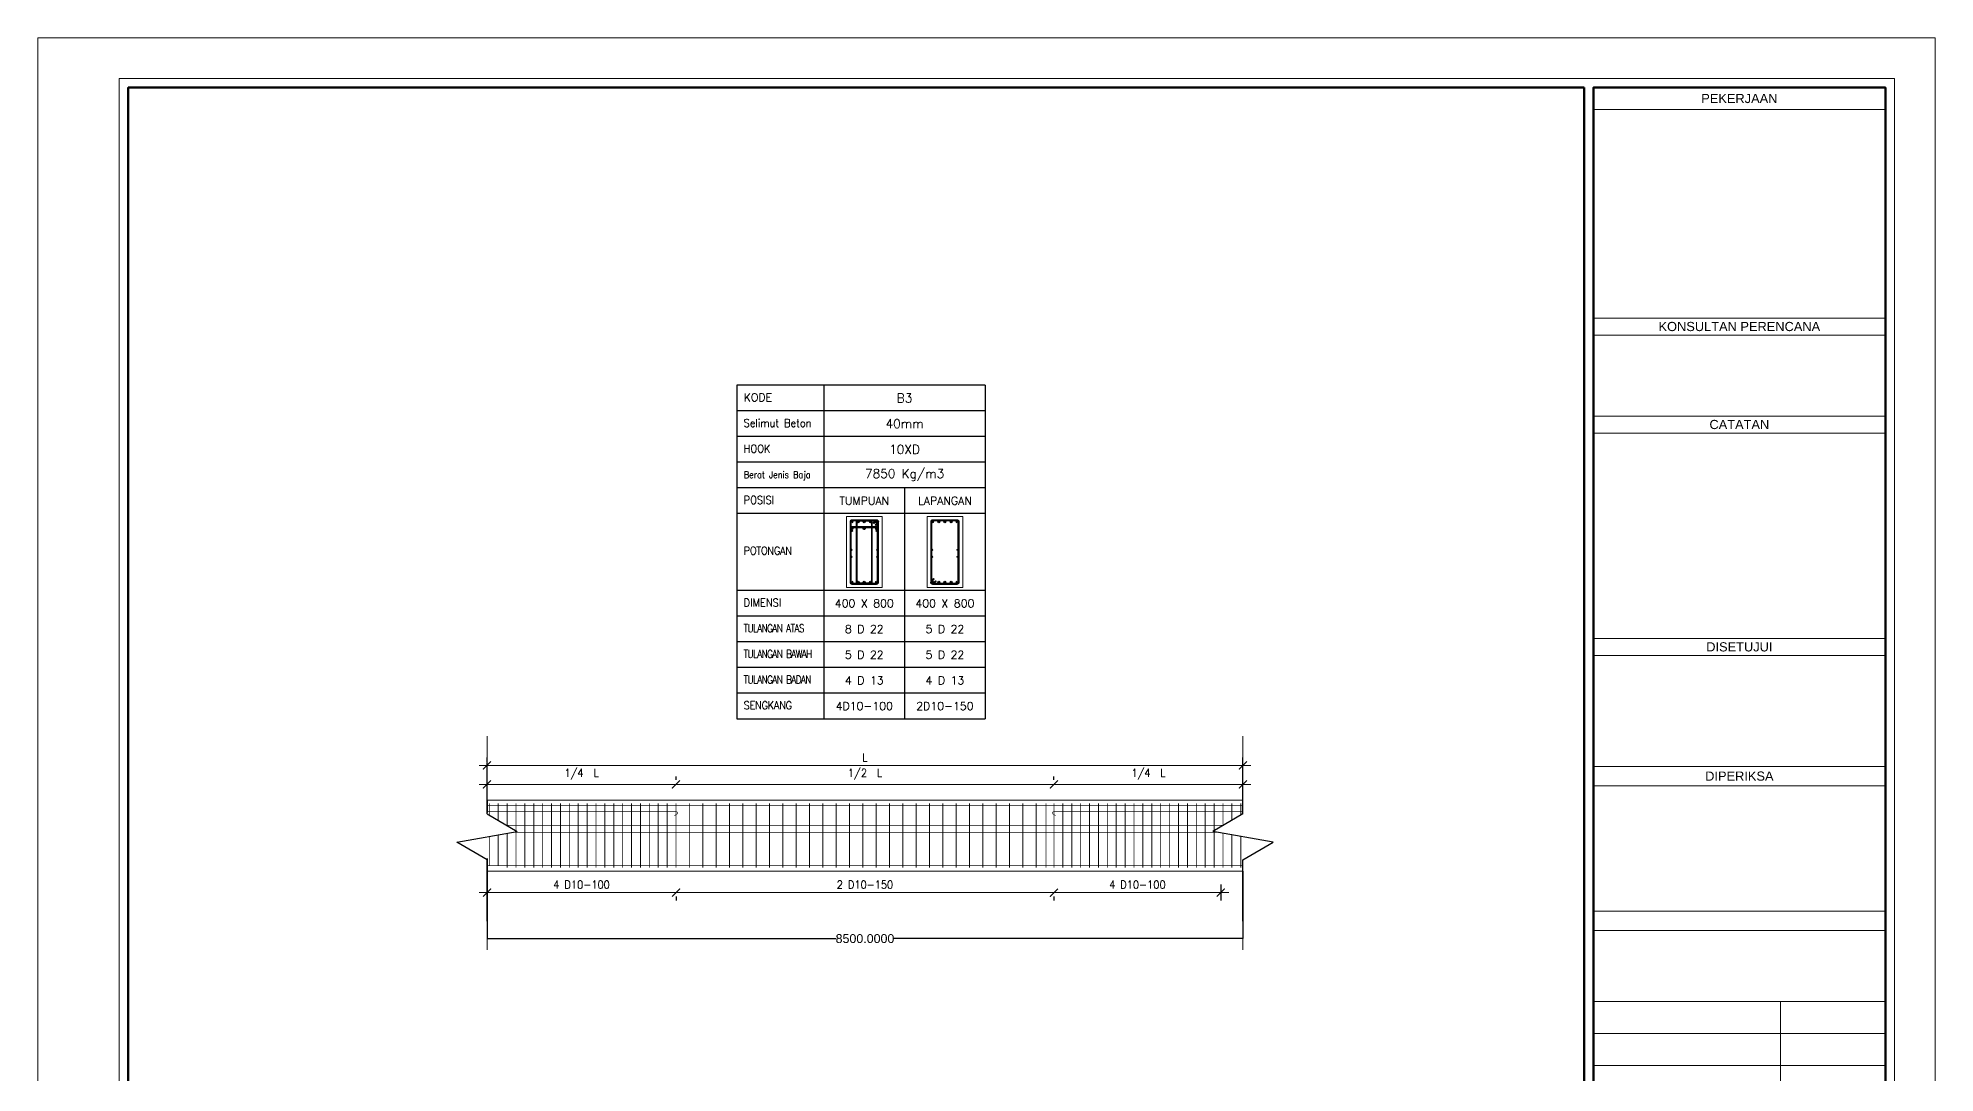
# Model space of a CAD drawing. Header units: millimetres. Extents: x 4384 to 25717, y 7703 to 52958.
# Drawn here: x 4384 to 25717, y 41321 to 52958 of the extents above; entities that cross this region are included whole.
import ezdxf

# ---------------------------------------------------------------- set-up
doc = ezdxf.new("R2010")
doc.units = ezdxf.units.MM
doc.header["$PDMODE"] = 35
for name, color, linetype, lineweight in [('A-ANNO-dimensi', 14, 'Continuous', 9), ('A-STRT-Cstruktur', 4, 'Continuous', 15), ('arsir', 9, 'Continuous', 5), ('BETON', 5, 'Continuous', 9), ('Elevator', 230, 'Continuous', 9), ('HATCHING', 251, 'Continuous', 5)]:
    doc.layers.add(name, color=color, linetype=linetype, lineweight=lineweight)
for name, color, linetype in [('A-LINE-breakline', 1, 'Continuous'), ('SIMBOL', 7, 'Continuous'), ('TEKS', 11, 'Continuous')]:
    doc.layers.add(name, color=color, linetype=linetype)
doc.styles.add('ROMANS', font='ROMANS.shx', dxfattribs={"height": 0.22})
doc.styles.add('S-R-S', font='simplex.shx', dxfattribs={"width": 0.9})
doc.styles.get("Standard").update_dxf_attribs({"font": 'arial.ttf'})
doc.dimstyles.new('S-A2 100', dxfattribs={"dimtxt": 150, "dimasz": 50, "dimexe": 50, "dimexo": 15, "dimgap": 70, "dimtad": 1, "dimdec": 0, "dimzin": 0, "dimdsep": 46, "dimtxsty": 'S-R-S', "dimblk": 'ARCHTICK', "dimcen": 2, "dimdle": 20, "dimclrd": 14, "dimclrt": 2, "dimadec": 0, "dimazin": 0, "dimtfac": 1, "dimtdec": 0, "dimtofl": 0, "dimtmove": 0, "dimatfit": 3, "dimfxl": 150, "dimfxlon": 1, "dimtolj": 1, "dimtzin": 0, "dimlwd": 13, "dimarcsym": 0})
doc.dimstyles.get("Standard").update_dxf_attribs({"dimtxt": 100, "dimasz": 0.18, "dimexe": 0.18, "dimexo": 0.0625, "dimgap": 0.09, "dimtad": 0, "dimtih": 1, "dimtoh": 1, "dimdec": 4, "dimzin": 0, "dimdsep": 46, "dimtxsty": 'Standard', "dimcen": 0.09, "dimadec": 0, "dimazin": 0, "dimtfac": 1, "dimtdec": 4, "dimtofl": 0, "dimtmove": 0, "dimatfit": 3, "dimfxl": 1, "dimtolj": 1, "dimtzin": 0, "dimarcsym": 0})

# ---------------------------------------------------------------- blocks, each defined once
blk = doc.blocks.new('KOPSTR')
at = {"color": 7, "lineweight": 20, "ltscale": 2}
for p, q in [((1045959, 626693), (1055102, 626693)), ((1045959, 626012), (1055102, 626012)), ((1045959, 619478), (1055102, 619478)), ((1045959, 618948), (1055102, 618948)), ((1045959, 616409), (1055102, 616409)), ((1045959, 615880), (1055102, 615880)), ((1045959, 609448), (1055102, 609448)), ((1045959, 608919), (1055102, 608919)), ((1045959, 605438), (1055102, 605438)), ((1045959, 604838), (1055102, 604838)), ((1045959, 600915), (1055102, 600915)), ((1045959, 600306), (1055102, 600306)), ((1045959, 595081), (1055102, 595081)), ((1045959, 593190), (1055102, 593190)), ((1045959, 592620), (1055102, 592620)), ((1045959, 590856), (1055102, 590856))]:
    blk.add_line(p, q, dxfattribs=at)
at = {"color": 7}
for p, q in [((1051819, 598081), (1051819, 595081)), ((1052667, 593190), (1052667, 590856)), ((1051998, 589333), (1051998, 587800)), ((1053628, 589333), (1053628, 587800)), ((1045959, 588593), (1055102, 588593))]:
    blk.add_line(p, q, dxfattribs=at)
at = {"color": 7, "ltscale": 2}
for p, q in [((1045959, 590291), (1055102, 590291)), ((1045959, 589333), (1055102, 589333))]:
    blk.add_line(p, q, dxfattribs=at)
at = {"color": 8}
blk.add_lwpolyline([(997258, 628249), (997258, 586244), (1056658, 586244), (1056658, 628249)], close=True, dxfattribs=at)
at = {"lineweight": 13}
blk.add_lwpolyline([(1055385, 626976), (1055385, 587517), (999803, 587517), (999803, 626976)], close=True, dxfattribs=at)
at = {"color": 1, "lineweight": 53, "ltscale": 0.05}
blk.add_lwpolyline([(1045676, 626693), (1045676, 587800), (1000086, 587800), (1000086, 626693)], close=True, dxfattribs=at)
blk.add_lwpolyline([(1055102, 587800), (1055102, 626693), (1055102, 587800), (1045959, 587800), (1045959, 626693), (1055102, 626693)], dxfattribs=at)
at = {"color": 7, "lineweight": 20, "ltscale": 2}
for points in [[(1045959, 598081), (1055102, 598081)], [(1045959, 597081), (1055102, 597081)], [(1045959, 596081), (1055102, 596081)], [(1045959, 595081), (1055102, 595081)]]:
    blk.add_lwpolyline(points, close=True, dxfattribs=at)
at = {"color": 7}
blk.add_lwpolyline([(1050417, 589333), (1050417, 587800), (1050417, 589159)], dxfattribs=at)
at = {"lineweight": 15, "attachment_point": 5, "style": 'ROMANS'}
for s, insert, char_height, width in [('{\\fArial|b0|i0|c0|p34;PEKERJAAN}', (1050530, 626352), 287.25, 9143.07), ('{\\fArial|b0|i0|c0|p34;KONSULTAN PERENCANA}', (1050530, 619213), 287.25, 9143.07), ('{\\fArial|b0|i0|c0|p34;CATATAN}', (1050530, 616145), 287.25, 9143.07), ('{\\fArial|b0|i0|c0|p34;DISETUJUI}', (1050530, 609184), 287.25, 9143.07), ('{\\fArial|b0|i0|c0|p34;DIPERIKSA}', (1050530, 605138), 287.25, 9143.07), ('{\\fArial|b0|i0|c0|p34;JUDUL GAMBAR}', (1049352, 592905), 251.35, 6628.69), ('{\\fArial|b0|i0|c0|p34;SKALA}', (1053884, 592905), 251.35, 2435.22), ('{\\fArial|b0|i0|c0|p34;TANGGAL PENGESAHAN}', (1050530, 590573), 251.35, 9143.07), ('{\\fArial|b0|i0|c0|p34;NO. LEMBAR}', (1051207, 588963), 212.14, 1580.53), ('{\\fArial|b0|i0|c0|p34;NO. REVISI}', (1054365, 588963), 212.14, 1473.82), ('{\\fArial|b0|i0|c0|p34;KODE GAMBAR}', (1048188, 588963), 212.14, 4458.17), ('{\\fArial|b0|i0|c0|p34;JML. LEMBAR}', (1052813, 588963), 212.14, 1630.54)]:
    blk.add_mtext(s, dxfattribs=dict(at, insert=insert, char_height=char_height, width=width))
blk = doc.blocks.new('_ArchTick')
at = {"color": 0, "linetype": 'ByBlock', "const_width": 0.15}
blk.add_lwpolyline([(-0.5, -0.5), (0.5, 0.5)], dxfattribs=at)
blk = doc.blocks.new('*D22')
at = {"layer": 'A-ANNO-dimensi', "color": 0, "lineweight": -2, "transparency": 16777216}
for p, q in [((15809, 44619), (15809, 44656)), ((17934, 44630), (17934, 44656))]:
    blk.add_line(p, q, dxfattribs=at)
at = {"layer": 'A-ANNO-dimensi', "color": 14, "lineweight": 13, "transparency": 16777216}
blk.add_line((18024, 44566), (15719, 44566), dxfattribs=at)
at = {"layer": 'DEFPOINTS', "color": 0, "transparency": 16777216}
for p in [(15809, 44566), (15809, 44391, -1279), (17934, 44472, -1279)]:
    blk.add_point(p, dxfattribs=at)
at = {"layer": 'A-ANNO-dimensi', "color": 14, "lineweight": 13, "transparency": 16777216, "xscale": 90, "yscale": 90, "zscale": 90, "rotation": 180}
blk.add_blockref('_ArchTick', (15809, 44566), dxfattribs=at)
at = {"layer": 'A-ANNO-dimensi', "color": 14, "lineweight": 13, "transparency": 16777216, "xscale": 90, "yscale": 90, "zscale": 90}
blk.add_blockref('_ArchTick', (17934, 44566), dxfattribs=at)
at = {"layer": 'A-ANNO-dimensi', "color": 2, "transparency": 16777216, "insert": (16872, 44680), "char_height": 90, "attachment_point": 5, "style": 'S-R-S'}
blk.add_mtext('\\A1;1/4  L', dxfattribs=at)
blk = doc.blocks.new('*D23')
at = {"layer": 'A-ANNO-dimensi', "color": 0, "lineweight": -2, "transparency": 16777216}
for p, q in [((11559, 44619), (11559, 44656)), ((15809, 44619), (15809, 44656))]:
    blk.add_line(p, q, dxfattribs=at)
at = {"layer": 'A-ANNO-dimensi', "color": 14, "lineweight": 13, "transparency": 16777216}
blk.add_line((15899, 44566), (11469, 44566), dxfattribs=at)
at = {"layer": 'DEFPOINTS', "color": 0, "transparency": 16777216}
for p in [(11559, 44566), (11559, 44391, -1279), (15809, 44391, -1279)]:
    blk.add_point(p, dxfattribs=at)
at = {"layer": 'A-ANNO-dimensi', "color": 14, "lineweight": 13, "transparency": 16777216, "xscale": 90, "yscale": 90, "zscale": 90, "rotation": 180}
blk.add_blockref('_ArchTick', (11559, 44566), dxfattribs=at)
at = {"layer": 'A-ANNO-dimensi', "color": 14, "lineweight": 13, "transparency": 16777216, "xscale": 90, "yscale": 90, "zscale": 90}
blk.add_blockref('_ArchTick', (15809, 44566), dxfattribs=at)
at = {"layer": 'A-ANNO-dimensi', "color": 2, "transparency": 16777216, "insert": (13684, 44680), "char_height": 90, "attachment_point": 5, "style": 'S-R-S'}
blk.add_mtext('\\A1;1/2  L', dxfattribs=at)
blk = doc.blocks.new('*D24')
at = {"layer": 'A-ANNO-dimensi', "color": 0, "lineweight": -2, "transparency": 16777216}
for p, q in [((9434, 44816), (9434, 44870)), ((17934, 44690), (17934, 44870))]:
    blk.add_line(p, q, dxfattribs=at)
at = {"layer": 'A-ANNO-dimensi', "color": 14, "lineweight": 13, "transparency": 16777216}
blk.add_line((18024, 44780), (9344, 44780), dxfattribs=at)
at = {"layer": 'DEFPOINTS', "color": 0, "transparency": 16777216}
for p in [(9434, 44780), (9434, 44462, -1279), (17934, 44566)]:
    blk.add_point(p, dxfattribs=at)
at = {"layer": 'A-ANNO-dimensi', "color": 14, "lineweight": 13, "transparency": 16777216, "xscale": 90, "yscale": 90, "zscale": 90, "rotation": 180}
blk.add_blockref('_ArchTick', (9434, 44780), dxfattribs=at)
at = {"layer": 'A-ANNO-dimensi', "color": 14, "lineweight": 13, "transparency": 16777216, "xscale": 90, "yscale": 90, "zscale": 90}
blk.add_blockref('_ArchTick', (17934, 44780), dxfattribs=at)
at = {"layer": 'A-ANNO-dimensi', "color": 2, "transparency": 16777216, "insert": (13684, 44870), "char_height": 90, "attachment_point": 5, "style": 'S-R-S'}
blk.add_mtext('\\A1;L', dxfattribs=at)
blk = doc.blocks.new('*D25')
at = {"layer": 'A-ANNO-dimensi', "color": 14, "lineweight": 13, "transparency": 16777216}
blk.add_line((17774, 43349), (15719, 43349), dxfattribs=at)
at = {"layer": 'A-ANNO-dimensi', "color": 0, "lineweight": -2, "transparency": 16777216}
for p, q in [((17684, 43439), (17684, 43259)), ((15809, 43304), (15809, 43259))]:
    blk.add_line(p, q, dxfattribs=at)
at = {"layer": 'DEFPOINTS', "color": 0, "transparency": 16777216}
for p in [(15809, 43591, 1279), (17684, 43577), (15809, 43349)]:
    blk.add_point(p, dxfattribs=at)
at = {"layer": 'A-ANNO-dimensi', "color": 14, "lineweight": 13, "transparency": 16777216, "xscale": 90, "yscale": 90, "zscale": 90, "rotation": 180}
blk.add_blockref('_ArchTick', (15809, 43349), dxfattribs=at)
at = {"layer": 'A-ANNO-dimensi', "color": 14, "lineweight": 13, "transparency": 16777216, "xscale": 90, "yscale": 90, "zscale": 90}
blk.add_blockref('_ArchTick', (17684, 43349), dxfattribs=at)
at = {"layer": 'A-ANNO-dimensi', "color": 2, "transparency": 16777216, "insert": (16747, 43439), "char_height": 90, "attachment_point": 5, "style": 'S-R-S'}
blk.add_mtext('\\A1;4 D10-100', dxfattribs=at)
blk = doc.blocks.new('*D26')
at = {"layer": 'A-ANNO-dimensi', "color": 0, "lineweight": -2, "transparency": 16777216}
for p, q in [((9434, 44630), (9434, 44656)), ((11559, 44619), (11559, 44656))]:
    blk.add_line(p, q, dxfattribs=at)
at = {"layer": 'A-ANNO-dimensi', "color": 14, "lineweight": 13, "transparency": 16777216}
blk.add_line((9344, 44566), (11649, 44566), dxfattribs=at)
at = {"layer": 'DEFPOINTS', "color": 0, "transparency": 16777216}
for p in [(9434, 44472, -1279), (11559, 44566), (11559, 44391, -1279)]:
    blk.add_point(p, dxfattribs=at)
at = {"layer": 'A-ANNO-dimensi', "color": 14, "lineweight": 13, "transparency": 16777216, "xscale": 90, "yscale": 90, "zscale": 90, "rotation": 180}
blk.add_blockref('_ArchTick', (9434, 44566), dxfattribs=at)
at = {"layer": 'A-ANNO-dimensi', "color": 14, "lineweight": 13, "transparency": 16777216, "xscale": 90, "yscale": 90, "zscale": 90}
blk.add_blockref('_ArchTick', (11559, 44566), dxfattribs=at)
at = {"layer": 'A-ANNO-dimensi', "color": 2, "transparency": 16777216, "insert": (10497, 44680), "char_height": 90, "attachment_point": 5, "style": 'S-R-S'}
blk.add_mtext('\\A1;1/4  L', dxfattribs=at)
blk = doc.blocks.new('*D27')
at = {"layer": 'A-ANNO-dimensi', "color": 14, "lineweight": 13, "transparency": 16777216}
blk.add_line((9344, 43349), (11649, 43349), dxfattribs=at)
at = {"layer": 'A-ANNO-dimensi', "color": 0, "lineweight": -2, "transparency": 16777216}
for p, q in [((9434, 43439), (9434, 43259)), ((11559, 43304), (11559, 43259))]:
    blk.add_line(p, q, dxfattribs=at)
at = {"layer": 'DEFPOINTS', "color": 0, "transparency": 16777216}
for p in [(9434, 43577), (11559, 43591, 1279), (11559, 43349)]:
    blk.add_point(p, dxfattribs=at)
at = {"layer": 'A-ANNO-dimensi', "color": 14, "lineweight": 13, "transparency": 16777216, "xscale": 90, "yscale": 90, "zscale": 90, "rotation": 180}
blk.add_blockref('_ArchTick', (9434, 43349), dxfattribs=at)
at = {"layer": 'A-ANNO-dimensi', "color": 14, "lineweight": 13, "transparency": 16777216, "xscale": 90, "yscale": 90, "zscale": 90}
blk.add_blockref('_ArchTick', (11559, 43349), dxfattribs=at)
at = {"layer": 'A-ANNO-dimensi', "color": 2, "transparency": 16777216, "insert": (10497, 43439), "char_height": 90, "attachment_point": 5, "style": 'S-R-S'}
blk.add_mtext('\\A1;4 D10-100', dxfattribs=at)
blk = doc.blocks.new('*D28')
at = {"layer": 'A-ANNO-dimensi', "color": 14, "lineweight": 13, "transparency": 16777216}
blk.add_line((11469, 43349), (15899, 43349), dxfattribs=at)
at = {"layer": 'A-ANNO-dimensi', "color": 0, "lineweight": -2, "transparency": 16777216}
for p, q in [((11559, 43304), (11559, 43259)), ((15809, 43304), (15809, 43259))]:
    blk.add_line(p, q, dxfattribs=at)
at = {"layer": 'DEFPOINTS', "color": 0, "transparency": 16777216}
for p in [(11559, 43591, 1279), (15809, 43591, 1279), (15809, 43349)]:
    blk.add_point(p, dxfattribs=at)
at = {"layer": 'A-ANNO-dimensi', "color": 14, "lineweight": 13, "transparency": 16777216, "xscale": 90, "yscale": 90, "zscale": 90, "rotation": 180}
blk.add_blockref('_ArchTick', (11559, 43349), dxfattribs=at)
at = {"layer": 'A-ANNO-dimensi', "color": 14, "lineweight": 13, "transparency": 16777216, "xscale": 90, "yscale": 90, "zscale": 90}
blk.add_blockref('_ArchTick', (15809, 43349), dxfattribs=at)
at = {"layer": 'A-ANNO-dimensi', "color": 2, "transparency": 16777216, "insert": (13684, 43439), "char_height": 90, "attachment_point": 5, "style": 'S-R-S'}
blk.add_mtext('\\A1;2 D10-150', dxfattribs=at)
blk = doc.blocks.new('*D29')
at = {"color": 0, "lineweight": -2, "transparency": 16777216}
for p, q in [((9434, 43590), (9434, 42832)), ((17934, 43590), (17934, 42832)), ((9435, 42832), (13360, 42832)), ((17934, 42832), (14009, 42832))]:
    blk.add_line(p, q, dxfattribs=at)
at = {"color": 0, "transparency": 16777216}
for points in [[(9435, 42832), (9435, 42832), (9434, 42832)], [(17934, 42832), (17934, 42832), (17934, 42832)]]:
    blk.add_solid(points, dxfattribs=at)
at = {"layer": 'DEFPOINTS', "color": 0, "transparency": 16777216}
for p in [(9434, 43591), (17934, 43591), (9434, 42832)]:
    blk.add_point(p, dxfattribs=at)
at = {"color": 0, "transparency": 16777216, "insert": (13684, 42832), "char_height": 100, "attachment_point": 5}
blk.add_mtext('\\A1;8500.0000', dxfattribs=at)

msp = doc.modelspace()

# ---------------------------------------------------------------- hatches: boundary and pattern name
at = {"layer": 'Elevator'}
h = msp.add_hatch(color=0, dxfattribs=at)
edge = h.paths.add_edge_path()
edge.add_arc((13532.11018, 47203.89725), 6.5, 0, 360)
h = msp.add_hatch(color=0, dxfattribs=at)
edge = h.paths.add_edge_path()
edge.add_arc((13820.11018, 47203.89725), 6.5, 0, 360)
h = msp.add_hatch(color=0, dxfattribs=at)
edge = h.paths.add_edge_path()
edge.add_arc((14438.79201, 47203.89725), 6.5, 0, 360)
h = msp.add_hatch(color=0, dxfattribs=at)
edge = h.paths.add_edge_path()
edge.add_arc((14726.79201, 47203.89725), 6.5, 0, 360)
h = msp.add_hatch(color=0, dxfattribs=at)
edge = h.paths.add_edge_path()
edge.add_arc((13532.11018, 47123.89725), 6.5, 0, 360)
h = msp.add_hatch(color=0, dxfattribs=at)
edge = h.paths.add_edge_path()
edge.add_arc((13820.11018, 47123.89725), 6.5, 0, 360)
h = msp.add_hatch(color=0, dxfattribs=at)
edge = h.paths.add_edge_path()
edge.add_arc((14438.79201, 47123.89725), 6.5, 0, 360)
h = msp.add_hatch(color=0, dxfattribs=at)
edge = h.paths.add_edge_path()
edge.add_arc((14726.79201, 47123.89725), 6.5, 0, 360)
at = {"layer": 'SIMBOL'}
h = msp.add_hatch(color=256, dxfattribs=at)
edge = h.paths.add_edge_path()
edge.add_arc((13537.11018, 47517.47611), 11, 0, 360)
h = msp.add_hatch(color=256, dxfattribs=at)
edge = h.paths.add_edge_path()
edge.add_arc((13537.11018, 47441.47611), 11, 0, 360)
h = msp.add_hatch(color=256, dxfattribs=at)
edge = h.paths.add_edge_path()
edge.add_arc((13606.61018, 47517.47611), 11, 0, 360)
h = msp.add_hatch(color=256, dxfattribs=at)
edge = h.paths.add_edge_path()
edge.add_arc((13676.11018, 47517.47611), 11, 0, 360)
h = msp.add_hatch(color=256, dxfattribs=at)
edge = h.paths.add_edge_path()
edge.add_arc((13676.11018, 47441.47611), 11, 0, 360)
h = msp.add_hatch(color=256, dxfattribs=at)
edge = h.paths.add_edge_path()
edge.add_arc((13745.61018, 47517.47611), 11, 0, 360)
h = msp.add_hatch(color=256, dxfattribs=at)
edge = h.paths.add_edge_path()
edge.add_arc((13815.11018, 47517.47611), 11, 0, 360)
h = msp.add_hatch(color=256, dxfattribs=at)
edge = h.paths.add_edge_path()
edge.add_arc((13815.11018, 47441.47611), 11, 0, 360)
h = msp.add_hatch(color=256, dxfattribs=at)
edge = h.paths.add_edge_path()
edge.add_arc((14443.79201, 47517.47611), 11, 0, 360)
h = msp.add_hatch(color=256, dxfattribs=at)
edge = h.paths.add_edge_path()
edge.add_arc((14513.29201, 47517.47611), 11, 0, 360)
h = msp.add_hatch(color=256, dxfattribs=at)
edge = h.paths.add_edge_path()
edge.add_arc((14582.79201, 47517.47611), 11, 0, 360)
h = msp.add_hatch(color=256, dxfattribs=at)
edge = h.paths.add_edge_path()
edge.add_arc((14652.29201, 47517.47611), 11, 0, 360)
h = msp.add_hatch(color=256, dxfattribs=at)
edge = h.paths.add_edge_path()
edge.add_arc((14721.79201, 47517.47611), 11, 0, 360)
h = msp.add_hatch(color=256, dxfattribs=at)
edge = h.paths.add_edge_path()
edge.add_arc((13537.11018, 46839.47611), 11, 0, 360)
h = msp.add_hatch(color=256, dxfattribs=at)
edge = h.paths.add_edge_path()
edge.add_arc((13606.61018, 46839.47611), 11, 0, 360)
h = msp.add_hatch(color=256, dxfattribs=at)
edge = h.paths.add_edge_path()
edge.add_arc((13676.11018, 46839.47611), 11, 0, 360)
h = msp.add_hatch(color=256, dxfattribs=at)
edge = h.paths.add_edge_path()
edge.add_arc((13745.61018, 46839.47611), 11, 0, 360)
h = msp.add_hatch(color=256, dxfattribs=at)
edge = h.paths.add_edge_path()
edge.add_arc((13815.11018, 46839.47611), 11, 0, 360)
h = msp.add_hatch(color=256, dxfattribs=at)
edge = h.paths.add_edge_path()
edge.add_arc((14443.79201, 46839.47611), 11, 0, 360)
h = msp.add_hatch(color=256, dxfattribs=at)
edge = h.paths.add_edge_path()
edge.add_arc((14513.29201, 46839.47611), 11, 0, 360)
h = msp.add_hatch(color=256, dxfattribs=at)
edge = h.paths.add_edge_path()
edge.add_arc((14582.79201, 46839.47611), 11, 0, 360)
h = msp.add_hatch(color=256, dxfattribs=at)
edge = h.paths.add_edge_path()
edge.add_arc((14652.29201, 46839.47611), 11, 0, 360)
h = msp.add_hatch(color=256, dxfattribs=at)
edge = h.paths.add_edge_path()
edge.add_arc((14721.79201, 46839.47611), 11, 0, 360)

# ---------------------------------------------------------------- linework, layer by layer
for p, q in [((9434.40406, 44248.66405, -43897.17226), (9434.40406, 44807.69715, -43897.17226)), ((9434.40406, 44235.45152, -89072.97276), (9434.40406, 44794.48463, -89072.97276)), ((9434.40406, 44235.45152, -89072.97276), (9434.40406, 44794.48463, -89072.97276)), ((17934.40406, 44235.45152, -89072.97276), (17934.40406, 44794.48463, -89072.97276)), ((9434.40406, 44390.52064, -43897.17226), (9434.40406, 44248.66405, -43897.17226)), ((9434.40406, 44235.45152, -89072.97276), (9774.25863, 44037.36627, -89072.97276)), ((17934.40406, 44235.45152, -89072.97276), (17594.54948, 44037.36627, -89072.97276)), ((9094.54948, 43917.24996, -89072.97276), (9774.25863, 44037.36627, -89072.97276)), ((18274.25863, 43917.24996, -89072.97276), (17594.54948, 44037.36627, -89072.97276)), ((9434.40406, 43719.16471, -89072.97276), (9094.54948, 43917.24996, -89072.97276)), ((9434.40406, 43732.37724, -43897.17226), (9434.40406, 43590.52064, -43897.17226)), ((9434.40406, 43040.57223, -43897.17226), (9434.40406, 43732.37724, -43897.17226)), ((17934.40406, 43719.16471, -89072.97276), (18274.25863, 43917.24996, -89072.97276)), ((9434.40406, 43027.35971, -89072.97276), (9434.40406, 43719.16471, -89072.97276)), ((17934.40406, 43027.35971, -89072.97276), (17934.40406, 43719.16471, -89072.97276))]:
    msp.add_line(p, q)
at = {"layer": 'A-LINE-breakline', "color": 1, "linetype": 'Continuous', "ltscale": 5}
for p, q in [((12241.91678, 49054.03363), (12241.91678, 45302.91859)), ((15036.13292, 49054.03363), (12241.91678, 49054.03363)), ((13222.76926, 49054.03363), (13222.76926, 45302.91859)), ((15036.13292, 49054.03363), (15036.13292, 45302.91859)), ((15036.13292, 48765.48632), (12241.91678, 48765.48632)), ((15036.13292, 48476.93901), (12241.91678, 48476.93901)), ((15036.13292, 48188.3917), (12241.91678, 48188.3917)), ((15036.13292, 47899.84439), (12241.91678, 47899.84439)), ((14129.45109, 47899.84439), (14129.45109, 45302.91859)), ((15036.13292, 47611.29708), (12241.91678, 47611.29708)), ((15036.13292, 46745.65514), (12241.91678, 46745.65514)), ((15036.13292, 46457.10783), (12241.91678, 46457.10783)), ((15036.13292, 46168.56052), (12241.91678, 46168.56052)), ((15036.13292, 45880.01321), (12241.91678, 45880.01321)), ((15036.13292, 45591.4659), (12241.91678, 45591.4659))]:
    msp.add_line(p, q, dxfattribs=at)
at = {"layer": 'A-LINE-breakline'}
msp.add_line((12241.91678, 45302.91859), (15036.13292, 45302.91859), dxfattribs=at)
at = {"layer": 'A-STRT-Cstruktur'}
for p, q in [((17934.40406, 44390.52064, -43897.17226), (9434.40406, 44390.52064, -43897.17226)), ((9434.40406, 43590.52064, -43897.17226), (17934.40406, 43590.52064, -43897.17226))]:
    msp.add_line(p, q, dxfattribs=at)
at = {"layer": 'A-STRT-Cstruktur', "elevation": -43897.17226}
for points in [[(9434.40406, 45110.05509), (9434.40406, 44390.52064)], [(17934.40406, 45110.05509), (17934.40406, 44390.52064)], [(9434.40406, 43590.52064), (9434.40406, 42704.36546)], [(17934.40406, 43590.52064), (17934.40406, 42704.36546)]]:
    msp.add_lwpolyline(points, dxfattribs=at)
at = {"layer": 'arsir', "const_width": 7, "elevation": -43897.17226}
for points in [[(17934.40406, 44329.52064), (13534.57984, 44329.52064), (9434.40406, 44329.52064)], [(9657.32627, 44105.52064), (13535.94263, 44105.52064), (17711.48184, 44105.52064)], [(9707.22709, 44025.52064), (13535.94263, 44025.52064), (17661.58102, 44025.52064)], [(9434.40406, 43651.52064), (13527.90752, 43651.52064), (17934.40406, 43651.52064)]]:
    msp.add_lwpolyline(points, dxfattribs=at)
for points in [[(9434.40406, 44259.52064), (11560.40558, 44259.52064, -0.6571413263), (11571.33253, 44234.24437), (11540.65756, 44214.59247)], [(17934.40406, 44259.52064), (15808.40253, 44259.52064, 0.6571413263), (15797.47558, 44234.24437), (15828.15055, 44214.59247)]]:
    msp.add_lwpolyline(points, format="xyb", dxfattribs=at)
at = {"layer": 'BETON'}
for points in [[(13476.11018, 46778.47611), (13876.11018, 46778.47611), (13876.11018, 47578.47611), (13476.11018, 47578.47611)], [(14782.79201, 47578.47611), (14382.79201, 47578.47611), (14382.79201, 46778.47611), (14782.79201, 46778.47611)]]:
    msp.add_lwpolyline(points, close=True, dxfattribs=at)
at = {"layer": 'HATCHING', "const_width": 10, "elevation": -43897.17226}
for points in [[(9459.40406, 44220.8802), (9459.40406, 44352.89782)], [(9459.40406, 44220.8802), (9459.40406, 44352.89782)], [(9559.40406, 44162.5949), (9559.40406, 44352.89782)], [(9659.40406, 44104.3096), (9659.40406, 44352.89782)], [(9759.40406, 43628.14347), (9759.40406, 44352.89782)], [(9859.40406, 43628.14347), (9859.40406, 44352.89782)], [(9959.40406, 43628.14347), (9959.40406, 44352.89782)], [(10059.40406, 43628.14347), (10059.40406, 44352.89782)], [(10159.40406, 43628.14347), (10159.40406, 44352.89782)], [(10259.40406, 43628.14347), (10259.40406, 44352.89782)], [(10359.40406, 43628.14347), (10359.40406, 44352.89782)], [(10459.40406, 43628.14347), (10459.40406, 44352.89782)], [(10559.40406, 43628.14347), (10559.40406, 44352.89782)], [(10659.40406, 43628.14347), (10659.40406, 44352.89782)], [(10759.40406, 43628.14347), (10759.40406, 44352.89782)], [(10859.40406, 43628.14347), (10859.40406, 44352.89782)], [(10959.40406, 43628.14347), (10959.40406, 44352.89782)], [(11059.40406, 43628.14347), (11059.40406, 44352.89782)], [(11159.40406, 43628.14347), (11159.40406, 44352.89782)], [(11259.40406, 43628.14347), (11259.40406, 44352.89782)], [(11359.40406, 43628.14347), (11359.40406, 44352.89782)], [(11459.40406, 43628.14347), (11459.40406, 44352.89782)], [(11559.40406, 43628.14347), (11559.40406, 44352.89782)], [(11709.40406, 43628.14347), (11709.40406, 44352.89782)], [(11859.40406, 43628.14347), (11859.40406, 44352.89782)], [(12009.40406, 43628.14347), (12009.40406, 44352.89782)], [(12159.40406, 43628.14347), (12159.40406, 44352.89782)], [(12309.40406, 43628.14347), (12309.40406, 44352.89782)], [(12459.40406, 43628.14347), (12459.40406, 44352.89782)], [(12609.40406, 43628.14347), (12609.40406, 44352.89782)], [(12759.40406, 43628.14347), (12759.40406, 44352.89782)], [(12909.40406, 43628.14347), (12909.40406, 44352.89782)], [(13059.40406, 43628.14347), (13059.40406, 44352.89782)], [(13209.40406, 43628.14347), (13209.40406, 44352.89782)], [(13359.40406, 43628.14347), (13359.40406, 44352.89782)], [(13509.40406, 43628.14347), (13509.40406, 44352.89782)], [(13659.40406, 43628.14347), (13659.40406, 44352.89782)], [(13809.40406, 43628.14347), (13809.40406, 44352.89782)], [(13959.40406, 43628.14347), (13959.40406, 44352.89782)], [(14109.40406, 43628.14347), (14109.40406, 44352.89782)], [(14259.40406, 43628.14347), (14259.40406, 44352.89782)], [(14409.40406, 43628.14347), (14409.40406, 44352.89782)], [(14559.40406, 43628.14347), (14559.40406, 44352.89782)], [(14709.40406, 43628.14347), (14709.40406, 44352.89782)], [(14859.40406, 43628.14347), (14859.40406, 44352.89782)], [(15009.40406, 43628.14347), (15009.40406, 44352.89782)], [(15159.40406, 43628.14347), (15159.40406, 44352.89782)], [(15309.40406, 43628.14347), (15309.40406, 44352.89782)], [(15459.40406, 43628.14347), (15459.40406, 44352.89782)], [(15609.40406, 43628.14347), (15609.40406, 44352.89782)], [(15719.13252, 43628.14347), (15719.13252, 44352.89782)], [(15809.40406, 43628.14347), (15809.40406, 44352.89782)], [(15909.40406, 43628.14347), (15909.40406, 44352.89782)], [(16009.40406, 43628.14347), (16009.40406, 44352.89782)], [(16109.40406, 43628.14347), (16109.40406, 44352.89782)], [(16209.40406, 43628.14347), (16209.40406, 44352.89782)], [(16309.40406, 43628.14347), (16309.40406, 44352.89782)], [(16409.40406, 43628.14347), (16409.40406, 44352.89782)], [(16509.40406, 43628.14347), (16509.40406, 44352.89782)], [(16609.40406, 43628.14347), (16609.40406, 44352.89782)], [(16709.40406, 43628.14347), (16709.40406, 44352.89782)], [(16809.40406, 43628.14347), (16809.40406, 44352.89782)], [(16909.40406, 43628.14347), (16909.40406, 44352.89782)], [(17009.40406, 43628.14347), (17009.40406, 44352.89782)], [(17109.40406, 43628.14347), (17109.40406, 44352.89782)], [(17209.40406, 43628.14347), (17209.40406, 44352.89782)], [(17309.40406, 43628.14347), (17309.40406, 44352.89782)], [(17409.40406, 43628.14347), (17409.40406, 44352.89782)], [(17509.40406, 43628.14347), (17509.40406, 44352.89782)], [(17609.40406, 43628.14347), (17609.40406, 44352.89782)], [(17709.40406, 44104.3096), (17709.40406, 44352.89782)], [(17809.40406, 44162.5949), (17809.40406, 44352.89782)], [(17909.40406, 44220.8802), (17909.40406, 44352.89782)], [(9459.40406, 43651.52064), (9459.40406, 43981.72605)], [(9559.40406, 43651.52064), (9559.40406, 43999.39777)], [(9659.40406, 43628.14347), (9659.40406, 44017.06949)], [(17709.40406, 43628.14347), (17709.40406, 44017.06949)], [(17809.40406, 43628.14347), (17809.40406, 43999.39777)], [(17909.40406, 43628.14347), (17909.40406, 43981.72605)]]:
    msp.add_lwpolyline(points, dxfattribs=at)
at = {"layer": 'SIMBOL'}
msp.add_line((14726.79201, 47538.47611), (14488.79201, 47538.47611), dxfattribs=at)
for points in [[(13815.11018, 47538.47611), (13537.11018, 47538.47611, 0.4142135624), (13516.11018, 47517.47611), (13516.11018, 46839.47611, 0.4142135624), (13537.11018, 46818.47611), (13815.11018, 46818.47611, 0.4142135624), (13836.11018, 46839.47611), (13836.11018, 47517.47611, 0.4142135624)], [(13537.11018, 47452.47611), (13815.11018, 47452.47611, -0.6681786379), (13822.88835, 47433.69794), (13805.91535, 47416.72494), (13812.98642, 47409.65387), (13829.95942, 47426.62687, 0.6681786379), (13815.11018, 47462.47611), (13537.11018, 47462.47611, 0.6681786379), (13522.26093, 47426.62687), (13539.23393, 47409.65387), (13546.305, 47416.72494), (13529.332, 47433.69794, -0.6681786379)], [(14443.79201, 46818.47611), (14721.79201, 46818.47611, 0.4142135624), (14742.79201, 46839.47611), (14742.79201, 47517.47611, 0.4142135624), (14721.79201, 47538.47611), (14443.79201, 47538.47611, 0.4142135624), (14422.79201, 47517.47611), (14422.79201, 46839.47611, 0.4142135624)]]:
    msp.add_lwpolyline(points, format="xyb", close=True, dxfattribs=at)
for points in [[(13607.72163, 47528.47611), (13537.11018, 47528.47611, 0.4142135624), (13526.11018, 47517.47611), (13526.11018, 47459.36465)], [(13526.11018, 47422.77763), (13526.11018, 46839.47611, 0.4142135624), (13537.11018, 46828.47611), (13607.72163, 46828.47611)], [(13766.61018, 47462.47611), (13766.61018, 47517.47611, 0.4142135624), (13745.61018, 47538.47611), (13695.11018, 47538.47611), (13606.61018, 47538.47611, 0.4142135624), (13585.61018, 47517.47611), (13585.61018, 47462.47611)], [(13585.61018, 47462.47611), (13585.61018, 46839.47611, 0.4142135624), (13606.61018, 46818.47611), (13695.11018, 46818.47611), (13745.61018, 46818.47611, 0.4142135624), (13766.61018, 46839.47611), (13766.61018, 47462.47611)], [(13595.61018, 47462.47611), (13595.61018, 47517.47611, -0.4142135624), (13606.61018, 47528.47611), (13695.11018, 47528.47611), (13745.61018, 47528.47611, -0.4142135624), (13756.61018, 47517.47611), (13756.61018, 47462.47611)], [(13756.61018, 47462.47611), (13756.61018, 46839.47611, -0.4142135624), (13745.61018, 46828.47611), (13695.11018, 46828.47611), (13606.61018, 46828.47611, -0.4142135624), (13595.61018, 46839.47611), (13595.61018, 47462.47611)], [(13744.49872, 46828.47611), (13815.11018, 46828.47611, 0.4142135624), (13826.11018, 46839.47611), (13826.11018, 47422.77763)], [(13826.11018, 47498.77763), (13805.21068, 47477.87813), (13798.13961, 47484.9492), (13822.88835, 47509.69794, 1), (13807.332, 47525.25428), (13782.58326, 47500.50555), (13775.5122, 47507.57662), (13800.26093, 47532.32535, -0.6767228673), (13836.10436, 47516.98193)], [(13826.11018, 47459.36465), (13826.11018, 47517.47611, 0.4142135624), (13815.11018, 47528.47611)], [(14462.49049, 46828.47611), (14721.79201, 46828.47611, 0.4142135624), (14732.79201, 46839.47611), (14732.79201, 47517.47611, 0.4142135624), (14721.79201, 47528.47611), (14443.79201, 47528.47611, 0.4142135624), (14432.79201, 47517.47611), (14432.79201, 46839.47611, 0.4142135624), (14443.79201, 46828.47611)], [(14432.79201, 46858.1746), (14453.6915, 46879.07409), (14460.76257, 46872.00302), (14436.01383, 46847.25428, 1), (14451.57018, 46831.69794), (14476.31892, 46856.44667), (14483.38999, 46849.37561), (14458.64125, 46824.62687, -0.6767228673), (14422.79782, 46839.97029)]]:
    msp.add_lwpolyline(points, format="xyb", dxfattribs=at)
msp.add_lwpolyline([(13796.41169, 47528.47611), (13744.49872, 47528.47611)], dxfattribs=at)
for centre, radius in [((13537.11018, 47517.47611), 11), ((13537.11018, 47441.47611), 11), ((13606.61018, 47517.47611), 11), ((13676.11018, 47517.47611), 11), ((13676.11018, 47441.47611), 11), ((13745.61018, 47517.47611), 11), ((13815.11018, 47517.47611), 11), ((13815.11018, 47441.47611), 11), ((14443.79201, 47517.47611), 11), ((14513.29201, 47517.47611), 11), ((14582.79201, 47517.47611), 11), ((14652.29201, 47517.47611), 11), ((14721.79201, 47517.47611), 11), ((13532.11018, 47203.89725), 6.5), ((13820.11018, 47203.89725), 6.5), ((14438.79201, 47203.89725), 6.5), ((14726.79201, 47203.89725), 6.5), ((13532.11018, 47123.89725), 6.5), ((13820.11018, 47123.89725), 6.5), ((14438.79201, 47123.89725), 6.5), ((14726.79201, 47123.89725), 6.5), ((13537.11018, 46839.47611), 11), ((13606.61018, 46839.47611), 11), ((13676.11018, 46839.47611), 11), ((13745.61018, 46839.47611), 11), ((13815.11018, 46839.47611), 11), ((14443.79201, 46839.47611), 11), ((14513.29201, 46839.47611), 11), ((14582.79201, 46839.47611), 11), ((14652.29201, 46839.47611), 11), ((14721.79201, 46839.47611), 11)]:
    msp.add_circle(centre, radius, dxfattribs=at)

# ---------------------------------------------------------------- block references
at = {"layer": 'A-STRT-Cstruktur', "xscale": 0.3591293180811801, "yscale": 0.3591293180811801, "zscale": 0.3591293180811801}
msp.add_blockref('KOPSTR', (-353760.22617, -172664.09057, -43897.17226), dxfattribs=at)

# ---------------------------------------------------------------- texts
at = {"layer": 'TEKS', "color": 2, "linetype": 'Continuous', "lineweight": 0, "ltscale": 5}
for s, insert, char_height, width, attachment_point in [('{\\Fromans|c0;KODE}', (12319.57638, 48962.6926), 90, 903.1928829, 1), ('{\\Fromans|c0;B3}', (14129.45109, 48909.75998), 100, 1813.3636644, 5), ('{\\Fromans|c0;\\W0.9;Selimut Beton }', (12319.57638, 48674.14529), 90, 903.1928829, 1), ('\\pxqc;{\\Fromans|c0;40mm}', (14129.45109, 48621.21267), 100, 1813.3636644, 5), ('{\\Fromans|c0;\\W0.9;HOOK}', (12319.57638, 48385.59797), 90, 903.1928829, 1), ('{\\Fromans|c0;10XD}', (14129.45109, 48332.66536), 100, 1813.3636644, 5), ('{\\Fromans|c0;\\W0.9;Berat Jenis Baja}', (12320.87648, 48084.66437, 7587.069), 74.4446425, 1006.8324812, 1), ('{\\Fromans|c0;7850 Kg/m3}', (14129.45109, 48044.11804), 100, 1813.3636644, 5), ('{\\Fromans|c0;\\W0.9;POSISI}', (12319.57638, 47808.50335), 90, 903.1928829, 1), ('{\\Fromans|c0;TUMPUAN}', (13676.11017, 47755.57073), 90, 906.6818324, 5), ('{\\Fromans|c0;LAPANGAN}', (14582.79201, 47755.57073), 90, 906.6818324, 5), ('{\\Fromans|c0;\\W0.9;\\T0.95;POTONGAN}', (12319.57638, 47238.51686), 90, 903.1928829, 1), ('{\\Fromans|c0;\\W0.9;DIMENSI}', (12319.57638, 46654.31411), 90, 903.1928829, 1), ('{\\Fromans|c0;400 X 800}', (13676.11017, 46601.38149), 90, 906.6818323, 5), ('{\\Fromans|c0;400 X 800}', (14582.79201, 46601.38149), 90, 906.6818323, 5), ('{\\Fromans|c0;\\W0.8;\\T0.9;TULANGAN ATAS}', (12319.57638, 46365.7668), 90, 903.1928829, 1), ('{\\Fromans|c0;8 D 22}', (13676.11017, 46312.83418), 90, 906.6818323, 5), ('{\\Fromans|c0;5 D 22}', (14582.79201, 46312.83418), 90, 906.6818323, 5), ('{\\Fromans|c0;\\W0.8;\\T0.9;TULANGAN BAWAH}', (12319.57638, 46077.21948), 90, 903.1928829, 1), ('{\\Fromans|c0;5 D 22}', (13676.11017, 46024.28687), 90, 906.6818323, 5), ('{\\Fromans|c0;5 D 22}', (14582.79201, 46024.28687), 90, 906.6818323, 5), ('{\\Fromans|c0;\\W0.8;\\T0.9;TULANGAN BADAN}', (12319.57638, 45788.67217), 90, 903.1928829, 1), ('{\\Fromans|c0;4 D 13}', (13676.11017, 45735.73955), 90, 906.6818323, 5), ('{\\Fromans|c0;4 D 13}', (14582.79201, 45735.73955), 90, 906.6818323, 5), ('{\\Fromans|c0;\\W0.9;\\T0.95;SENGKANG}', (12319.57638, 45500.12486), 90, 903.1928829, 1), ('{\\Fromans|c0;4D10-100}', (13676.11017, 45447.19224), 90, 906.6818323, 5), ('{\\Fromans|c0;2D10-150}', (14582.79201, 45447.19224), 90, 906.6818323, 5)]:
    msp.add_mtext(s, dxfattribs=dict(at, insert=insert, char_height=char_height, width=width, attachment_point=attachment_point))

# ---------------------------------------------------------------- dimensions: what is measured, and where the dimension line sits
dim = msp.add_aligned_dim(p1=(17934.40406, 43590.52064, -43897.17226), p2=(9434.40406, 43590.52064, -43897.17226), distance=758.3404, dimstyle='Standard')
dim.commit()
dim.dimension.update_dxf_attribs({"geometry": '*D29', "text_midpoint": (13684.40406, 42832.18025, -43897.17226)})
at = {"layer": 'A-ANNO-dimensi'}
for base, p1, p2, text, picture, middle in [((9434.40406, 44780.32593, -42618.54401), (17934.40406, 44566.04394, -42618.54401), (9434.40406, 44461.99276, -43897.17226), 'L', '*D24', (13684.40406, 44870.32593, -42618.54401)), ((11559.40406, 44566.04394, -42618.54401), (15809.40406, 44390.52064, -43897.17226), (11559.40406, 44390.52064, -43897.17226), '1/2  L', '*D23', (13684.40406, 44679.61537, -42618.54401)), ((15809.40406, 44566.04394, -42618.54401), (17934.40406, 44471.86274, -43897.17226), (15809.40406, 44390.52064, -43897.17226), '1/4  L', '*D22', (16871.90406, 44679.61537, -42618.54401)), ((15809.40406, 43348.72099, -45175.80051), (17684.40406, 43577.24562, -45175.80051), (15809.40406, 43590.52064, -43897.17226), '4 D10-100', '*D25', (16746.90406, 43438.72099, -45175.80051))]:
    dim = msp.add_linear_dim(base=base, p1=p1, p2=p2, angle=180, text=text, dimstyle='S-A2 100', override={"dimtxt": 90, "dimasz": 90, "dimexe": 90, "dimexo": 90, "dimgap": 45, "dimdle": 90, "dimfxl": 90}, dxfattribs=at)
    dim.commit()
    dim.dimension.update_dxf_attribs({"geometry": picture, "text_midpoint": middle})
for base, p1, p2, text, picture, middle in [((11559.40406, 44566.04394, -42618.54401), (9434.40406, 44471.86274, -43897.17226), (11559.40406, 44390.52064, -43897.17226), '1/4  L', '*D26', (10496.90406, 44679.61537, -42618.54401)), ((11559.40406, 43348.72099, -45175.80051), (9434.40406, 43577.24562, -45175.80051), (11559.40406, 43590.52064, -43897.17226), '4 D10-100', '*D27', (10496.90406, 43438.72099, -45175.80051)), ((15809.40406, 43348.72099, -45175.80051), (11559.40406, 43590.52064, -43897.17226), (15809.40406, 43590.52064, -43897.17226), '2 D10-150', '*D28', (13684.40406, 43438.72099, -45175.80051))]:
    dim = msp.add_linear_dim(base=base, p1=p1, p2=p2, text=text, dimstyle='S-A2 100', override={"dimtxt": 90, "dimasz": 90, "dimexe": 90, "dimexo": 90, "dimgap": 45, "dimdle": 90, "dimfxl": 90}, dxfattribs=at)
    dim.commit()
    dim.dimension.update_dxf_attribs({"geometry": picture, "text_midpoint": middle})

doc.saveas('drawing.dxf')
